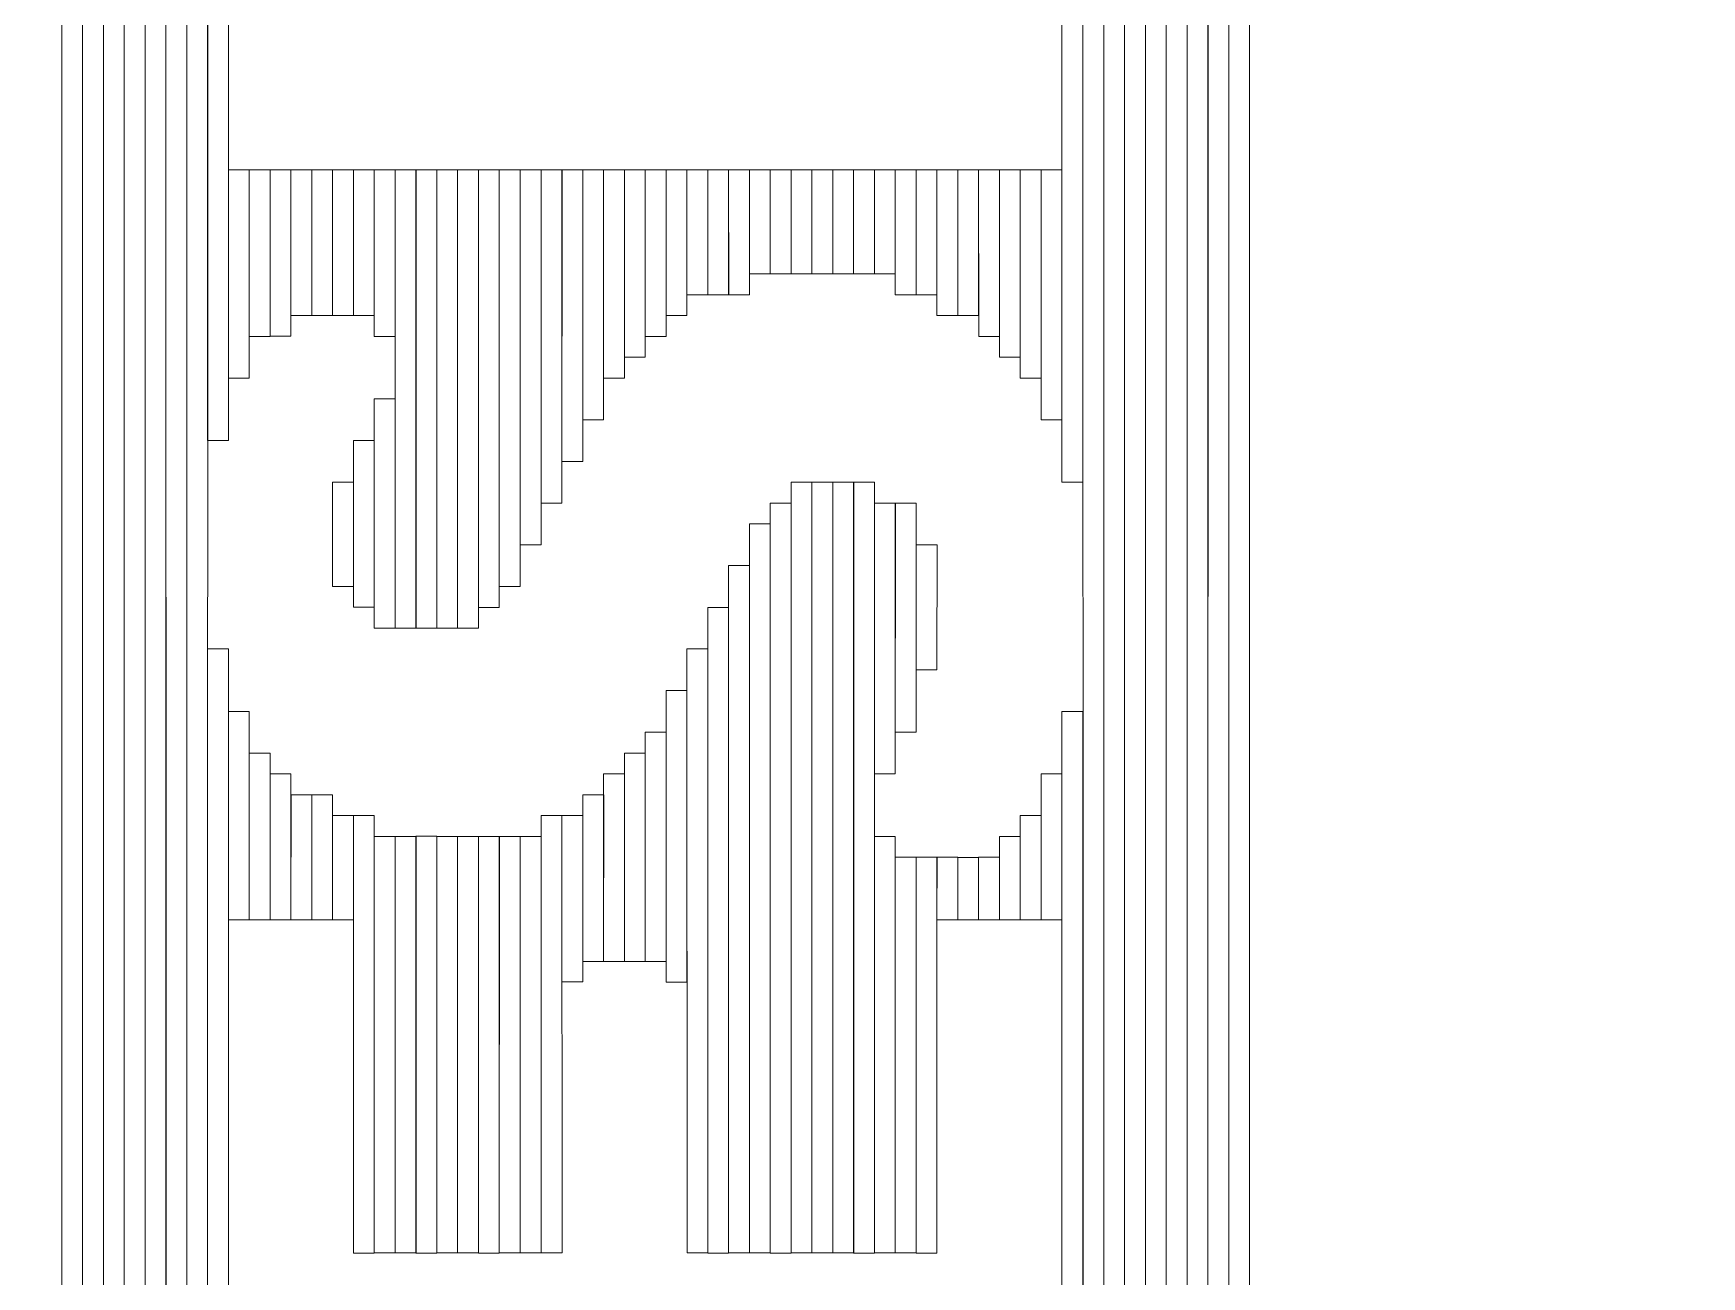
# Model space of a CAD drawing. Header units: millimetres. Extents: x -86 to 67, y -55 to 52.
# Drawn here: x -19.585 to -17.552, y -50.261 to -48.745 of the extents above; entities that cross this region are included whole.
import ezdxf

# ---------------------------------------------------------------- set-up
doc = ezdxf.new("R2010")
doc.units = ezdxf.units.MM
doc.header["$MEASUREMENT"] = 0
doc.layers.add('BG_OUTLINE', color=7, linetype='Continuous')
doc.layers.add('MA_PEN3', color=7, linetype='Continuous')

msp = doc.modelspace()

# ---------------------------------------------------------------- linework, layer by layer
at = {"layer": 'BG_OUTLINE', "color": 3, "lineweight": 9}
msp.add_open_spline([(-60.0926, 34.7331), (-60.0926, 34.7331), (63.7724, 34.7331), (63.7724, 34.7331), (63.7724, 34.7331), (64.585, 34.7336), (65.3646, 34.4113), (65.9396, 33.837), (65.9396, 33.837), (66.5146, 33.2627), (66.8379, 32.4797), (66.8384, 31.667), (66.8384, 31.667), (66.8384, 31.667), (66.8412, -52.28), (66.8412, -52.28), (66.8412, -52.28), (66.8412, -52.28), (66.8384, -52.1933), (66.8384, -52.1933), (66.8384, -52.1933), (66.8389, -53.006), (66.5166, -53.7856), (65.9424, -54.3606), (65.9424, -54.3606), (65.3681, -54.9356), (64.585, -55.2589), (63.7724, -55.2594), (63.7724, -55.2594), (63.7724, -55.2594), (-60.1869, -55.2594), (-60.1869, -55.2594), (-60.1869, -55.2594), (-60.1869, -55.2594), (-60.0853, -55.2518), (-60.0853, -55.2518), (-60.0853, -55.2518), (-60.8979, -55.2523), (-61.6775, -54.9299), (-62.2525, -54.3557), (-62.2525, -54.3557), (-62.8275, -53.7814), (-63.1508, -52.9984), (-63.1513, -52.1857), (-63.1513, -52.1857), (-63.1513, -52.1857), (-63.1587, 31.667), (-63.1587, 31.667), (-63.1587, 31.667), (-63.1592, 32.4797), (-62.8369, 33.2593), (-62.2626, 33.8343), (-62.2626, 33.8343), (-61.6883, 34.4093), (-60.9053, 34.7326), (-60.0926, 34.7331)], degree=3, knots=[0, 0, 0, 0, 0.071429, 0.071429, 0.071429, 0.071429, 0.142857, 0.142857, 0.142857, 0.142857, 0.214286, 0.214286, 0.214286, 0.214286, 0.285714, 0.285714, 0.285714, 0.285714, 0.357143, 0.357143, 0.357143, 0.357143, 0.428571, 0.428571, 0.428571, 0.428571, 0.5, 0.5, 0.5, 0.5, 0.571429, 0.571429, 0.571429, 0.571429, 0.642857, 0.642857, 0.642857, 0.642857, 0.714286, 0.714286, 0.714286, 0.714286, 0.785714, 0.785714, 0.785714, 0.785714, 0.857143, 0.857143, 0.857143, 0.857143, 0.928571, 0.928571, 0.928571, 0.928571, 1, 1, 1, 1], dxfattribs=at)
at = {"layer": 'MA_PEN3', "color": 5, "lineweight": 9}
for points in [[(-19.525, -51.5017), (-19.525, -51.5017), (-19.5504, -51.5017), (-19.5504, -51.5017), (-19.5504, -51.5017), (-19.5504, -51.5017), (-19.5504, -47.3615), (-19.5504, -47.3615), (-19.5504, -47.3615), (-19.5504, -47.3615), (-19.525, -47.3615), (-19.525, -47.3615), (-19.525, -47.3615), (-19.525, -47.3615), (-19.525, -51.5017), (-19.525, -51.5017)], [(-19.4996, -51.5017), (-19.4996, -51.5017), (-19.525, -51.5017), (-19.525, -51.5017), (-19.525, -51.5017), (-19.525, -51.5017), (-19.525, -47.3615), (-19.525, -47.3615), (-19.525, -47.3615), (-19.525, -47.3615), (-19.4996, -47.3615), (-19.4996, -47.3615), (-19.4996, -47.3615), (-19.4996, -47.3615), (-19.4996, -51.5017), (-19.4996, -51.5017)], [(-19.4742, -51.5017), (-19.4742, -51.5017), (-19.4996, -51.5017), (-19.4996, -51.5017), (-19.4996, -51.5017), (-19.4996, -51.5017), (-19.4996, -47.3615), (-19.4996, -47.3615), (-19.4996, -47.3615), (-19.4996, -47.3615), (-19.4742, -47.3615), (-19.4742, -47.3615), (-19.4742, -47.3615), (-19.4742, -47.3615), (-19.4742, -51.5017), (-19.4742, -51.5017)], [(-19.4488, -51.5017), (-19.4488, -51.5017), (-19.4742, -51.5017), (-19.4742, -51.5017), (-19.4742, -51.5017), (-19.4742, -51.5017), (-19.4742, -47.3615), (-19.4742, -47.3615), (-19.4742, -47.3615), (-19.4742, -47.3615), (-19.4488, -47.3615), (-19.4488, -47.3615), (-19.4488, -47.3615), (-19.4488, -47.3615), (-19.4488, -51.5017), (-19.4488, -51.5017)], [(-19.4232, -51.5017), (-19.4232, -51.5017), (-19.4486, -51.5017), (-19.4486, -51.5017), (-19.4486, -51.5017), (-19.4486, -51.5017), (-19.4488, -47.3615), (-19.4488, -47.3615), (-19.4488, -47.3615), (-19.4488, -47.3615), (-19.4234, -47.3615), (-19.4234, -47.3615), (-19.4234, -47.3615), (-19.4234, -47.3615), (-19.4232, -51.5017), (-19.4232, -51.5017)], [(-19.398, -51.5017), (-19.398, -51.5017), (-19.4234, -51.5017), (-19.4234, -51.5017), (-19.4234, -51.5017), (-19.4234, -51.5017), (-19.4234, -47.3615), (-19.4234, -47.3615), (-19.4234, -47.3615), (-19.4234, -47.3615), (-19.398, -47.3615), (-19.398, -47.3615), (-19.398, -47.3615), (-19.398, -47.3615), (-19.398, -51.5017), (-19.398, -51.5017)], [(-19.3726, -51.5017), (-19.3726, -51.5017), (-19.398, -51.5017), (-19.398, -51.5017), (-19.398, -51.5017), (-19.398, -51.5017), (-19.3978, -47.3615), (-19.3978, -47.3615), (-19.3978, -47.3615), (-19.3978, -47.3615), (-19.3724, -47.3615), (-19.3724, -47.3615), (-19.3724, -47.3615), (-19.3724, -47.3615), (-19.3726, -51.5017), (-19.3726, -51.5017)], [(-19.3472, -49.2411), (-19.3472, -49.2411), (-19.3726, -49.2411), (-19.3726, -49.2411), (-19.3726, -49.2411), (-19.3726, -49.2411), (-19.3726, -47.3615), (-19.3726, -47.3615), (-19.3726, -47.3615), (-19.3726, -47.3615), (-19.3472, -47.3615), (-19.3472, -47.3615), (-19.3472, -47.3615), (-19.3472, -47.3615), (-19.3472, -49.2411), (-19.3472, -49.2411)], [(-18.3058, -49.2919), (-18.3058, -49.2919), (-18.3312, -49.2919), (-18.3312, -49.2919), (-18.3312, -49.2919), (-18.3312, -49.2919), (-18.3312, -47.3615), (-18.3312, -47.3615), (-18.3312, -47.3615), (-18.3312, -47.3615), (-18.3058, -47.3615), (-18.3058, -47.3615), (-18.3058, -47.3615), (-18.3058, -47.3615), (-18.3058, -49.2919), (-18.3058, -49.2919)], [(-18.2802, -51.5017), (-18.2802, -51.5017), (-18.3056, -51.5017), (-18.3056, -51.5017), (-18.3056, -51.5017), (-18.3056, -51.5017), (-18.3058, -47.3615), (-18.3058, -47.3615), (-18.3058, -47.3615), (-18.3058, -47.3615), (-18.2804, -47.3615), (-18.2804, -47.3615), (-18.2804, -47.3615), (-18.2804, -47.3615), (-18.2802, -51.5017), (-18.2802, -51.5017)], [(-18.255, -51.5017), (-18.255, -51.5017), (-18.2804, -51.5017), (-18.2804, -51.5017), (-18.2804, -51.5017), (-18.2804, -51.5017), (-18.2804, -47.3615), (-18.2804, -47.3615), (-18.2804, -47.3615), (-18.2804, -47.3615), (-18.255, -47.3615), (-18.255, -47.3615), (-18.255, -47.3615), (-18.255, -47.3615), (-18.255, -51.5017), (-18.255, -51.5017)], [(-18.2296, -51.5017), (-18.2296, -51.5017), (-18.255, -51.5017), (-18.255, -51.5017), (-18.255, -51.5017), (-18.255, -51.5017), (-18.255, -47.3615), (-18.255, -47.3615), (-18.255, -47.3615), (-18.255, -47.3615), (-18.2296, -47.3615), (-18.2296, -47.3615), (-18.2296, -47.3615), (-18.2296, -47.3615), (-18.2296, -51.5017), (-18.2296, -51.5017)], [(-18.2042, -51.5017), (-18.2042, -51.5017), (-18.2296, -51.5017), (-18.2296, -51.5017), (-18.2296, -51.5017), (-18.2296, -51.5017), (-18.2296, -47.3615), (-18.2296, -47.3615), (-18.2296, -47.3615), (-18.2296, -47.3615), (-18.2042, -47.3615), (-18.2042, -47.3615), (-18.2042, -47.3615), (-18.2042, -47.3615), (-18.2042, -51.5017), (-18.2042, -51.5017)], [(-18.1788, -51.5017), (-18.1788, -51.5017), (-18.2042, -51.5017), (-18.2042, -51.5017), (-18.2042, -51.5017), (-18.2042, -51.5017), (-18.2042, -47.3615), (-18.2042, -47.3615), (-18.2042, -47.3615), (-18.2042, -47.3615), (-18.1788, -47.3615), (-18.1788, -47.3615), (-18.1788, -47.3615), (-18.1788, -47.3615), (-18.1788, -51.5017), (-18.1788, -51.5017)], [(-18.1534, -51.5017), (-18.1534, -51.5017), (-18.1788, -51.5017), (-18.1788, -51.5017), (-18.1788, -51.5017), (-18.1788, -51.5017), (-18.1786, -47.3615), (-18.1786, -47.3615), (-18.1786, -47.3615), (-18.1786, -47.3615), (-18.1532, -47.3615), (-18.1532, -47.3615), (-18.1532, -47.3615), (-18.1532, -47.3615), (-18.1534, -51.5017), (-18.1534, -51.5017)], [(-18.128, -51.5017), (-18.128, -51.5017), (-18.1534, -51.5017), (-18.1534, -51.5017), (-18.1534, -51.5017), (-18.1534, -51.5017), (-18.1534, -47.3615), (-18.1534, -47.3615), (-18.1534, -47.3615), (-18.1534, -47.3615), (-18.128, -47.3615), (-18.128, -47.3615), (-18.128, -47.3615), (-18.128, -47.3615), (-18.128, -51.5017), (-18.128, -51.5017)], [(-18.1026, -51.5017), (-18.1026, -51.5017), (-18.128, -51.5017), (-18.128, -51.5017), (-18.128, -51.5017), (-18.128, -51.5017), (-18.128, -47.3615), (-18.128, -47.3615), (-18.128, -47.3615), (-18.128, -47.3615), (-18.1026, -47.3615), (-18.1026, -47.3615), (-18.1026, -47.3615), (-18.1026, -47.3615), (-18.1026, -51.5017), (-18.1026, -51.5017)], [(-19.3218, -49.1649), (-19.3218, -49.1649), (-19.3472, -49.1649), (-19.3472, -49.1649), (-19.3472, -49.1649), (-19.3472, -49.1649), (-19.3472, -48.9109), (-19.3472, -48.9109), (-19.3472, -48.9109), (-19.3472, -48.9109), (-19.3218, -48.9109), (-19.3218, -48.9109), (-19.3218, -48.9109), (-19.3218, -48.9109), (-19.3218, -49.1649), (-19.3218, -49.1649)], [(-19.2964, -49.1141), (-19.2964, -49.1141), (-19.3218, -49.1141), (-19.3218, -49.1141), (-19.3218, -49.1141), (-19.3218, -49.1141), (-19.3218, -48.9109), (-19.3218, -48.9109), (-19.3218, -48.9109), (-19.3218, -48.9109), (-19.2964, -48.9109), (-19.2964, -48.9109), (-19.2964, -48.9109), (-19.2964, -48.9109), (-19.2964, -49.1141), (-19.2964, -49.1141)], [(-19.271, -49.1138), (-19.271, -49.1138), (-19.2964, -49.1138), (-19.2964, -49.1138), (-19.2964, -49.1138), (-19.2964, -49.1138), (-19.2964, -48.9109), (-19.2964, -48.9109), (-19.2964, -48.9109), (-19.2964, -48.9109), (-19.271, -48.9109), (-19.271, -48.9109), (-19.271, -48.9109), (-19.271, -48.9109), (-19.271, -49.1138), (-19.271, -49.1138)], [(-19.2456, -49.0887), (-19.2456, -49.0887), (-19.271, -49.0887), (-19.271, -49.0887), (-19.271, -49.0887), (-19.271, -49.0887), (-19.271, -48.9109), (-19.271, -48.9109), (-19.271, -48.9109), (-19.271, -48.9109), (-19.2456, -48.9109), (-19.2456, -48.9109), (-19.2456, -48.9109), (-19.2456, -48.9109), (-19.2456, -49.0887), (-19.2456, -49.0887)], [(-19.2202, -49.0887), (-19.2202, -49.0887), (-19.2456, -49.0887), (-19.2456, -49.0887), (-19.2456, -49.0887), (-19.2456, -49.0887), (-19.2456, -48.9109), (-19.2456, -48.9109), (-19.2456, -48.9109), (-19.2456, -48.9109), (-19.2202, -48.9109), (-19.2202, -48.9109), (-19.2202, -48.9109), (-19.2202, -48.9109), (-19.2202, -49.0887), (-19.2202, -49.0887)], [(-19.1948, -49.0887), (-19.1948, -49.0887), (-19.2202, -49.0887), (-19.2202, -49.0887), (-19.2202, -49.0887), (-19.2202, -49.0887), (-19.2202, -48.9109), (-19.2202, -48.9109), (-19.2202, -48.9109), (-19.2202, -48.9109), (-19.1948, -48.9109), (-19.1948, -48.9109), (-19.1948, -48.9109), (-19.1948, -48.9109), (-19.1948, -49.0887), (-19.1948, -49.0887)], [(-19.1694, -49.0887), (-19.1694, -49.0887), (-19.1948, -49.0887), (-19.1948, -49.0887), (-19.1948, -49.0887), (-19.1948, -49.0887), (-19.1948, -48.9109), (-19.1948, -48.9109), (-19.1948, -48.9109), (-19.1948, -48.9109), (-19.1694, -48.9109), (-19.1694, -48.9109), (-19.1694, -48.9109), (-19.1694, -48.9109), (-19.1694, -49.0887), (-19.1694, -49.0887)], [(-19.144, -49.1141), (-19.144, -49.1141), (-19.1694, -49.1141), (-19.1694, -49.1141), (-19.1694, -49.1141), (-19.1694, -49.1141), (-19.1694, -48.9109), (-19.1694, -48.9109), (-19.1694, -48.9109), (-19.1694, -48.9109), (-19.144, -48.9109), (-19.144, -48.9109), (-19.144, -48.9109), (-19.144, -48.9109), (-19.144, -49.1141), (-19.144, -49.1141)], [(-19.1184, -49.4697), (-19.1184, -49.4697), (-19.1438, -49.4697), (-19.1438, -49.4697), (-19.1438, -49.4697), (-19.1438, -49.4697), (-19.1438, -48.9109), (-19.1438, -48.9109), (-19.1438, -48.9109), (-19.1438, -48.9109), (-19.1184, -48.9109), (-19.1184, -48.9109), (-19.1184, -48.9109), (-19.1184, -48.9109), (-19.1184, -49.4697), (-19.1184, -49.4697)], [(-19.0932, -49.4697), (-19.0932, -49.4697), (-19.1186, -49.4697), (-19.1186, -49.4697), (-19.1186, -49.4697), (-19.1186, -49.4697), (-19.1186, -48.9109), (-19.1186, -48.9109), (-19.1186, -48.9109), (-19.1186, -48.9109), (-19.0932, -48.9109), (-19.0932, -48.9109), (-19.0932, -48.9109), (-19.0932, -48.9109), (-19.0932, -49.4697), (-19.0932, -49.4697)], [(-19.0678, -49.4697), (-19.0678, -49.4697), (-19.0932, -49.4697), (-19.0932, -49.4697), (-19.0932, -49.4697), (-19.0932, -49.4697), (-19.0932, -48.9109), (-19.0932, -48.9109), (-19.0932, -48.9109), (-19.0932, -48.9109), (-19.0678, -48.9109), (-19.0678, -48.9109), (-19.0678, -48.9109), (-19.0678, -48.9109), (-19.0678, -49.4697), (-19.0678, -49.4697)], [(-19.0424, -49.4697), (-19.0424, -49.4697), (-19.0678, -49.4697), (-19.0678, -49.4697), (-19.0678, -49.4697), (-19.0678, -49.4697), (-19.0678, -48.9109), (-19.0678, -48.9109), (-19.0678, -48.9109), (-19.0678, -48.9109), (-19.0424, -48.9109), (-19.0424, -48.9109), (-19.0424, -48.9109), (-19.0424, -48.9109), (-19.0424, -49.4697), (-19.0424, -49.4697)], [(-19.017, -49.4445), (-19.017, -49.4445), (-19.0424, -49.4445), (-19.0424, -49.4445), (-19.0424, -49.4445), (-19.0424, -49.4445), (-19.0424, -48.9109), (-19.0424, -48.9109), (-19.0424, -48.9109), (-19.0424, -48.9109), (-19.017, -48.9109), (-19.017, -48.9109), (-19.017, -48.9109), (-19.017, -48.9109), (-19.017, -49.4445), (-19.017, -49.4445)], [(-18.9916, -49.4189), (-18.9916, -49.4189), (-19.017, -49.4189), (-19.017, -49.4189), (-19.017, -49.4189), (-19.017, -49.4189), (-19.017, -48.9109), (-19.017, -48.9109), (-19.017, -48.9109), (-19.017, -48.9109), (-18.9916, -48.9109), (-18.9916, -48.9109), (-18.9916, -48.9109), (-18.9916, -48.9109), (-18.9916, -49.4189), (-18.9916, -49.4189)], [(-18.9662, -49.3681), (-18.9662, -49.3681), (-18.9916, -49.3681), (-18.9916, -49.3681), (-18.9916, -49.3681), (-18.9916, -49.3681), (-18.9916, -48.9109), (-18.9916, -48.9109), (-18.9916, -48.9109), (-18.9916, -48.9109), (-18.9662, -48.9109), (-18.9662, -48.9109), (-18.9662, -48.9109), (-18.9662, -48.9109), (-18.9662, -49.3681), (-18.9662, -49.3681)], [(-18.9408, -49.3173), (-18.9408, -49.3173), (-18.9662, -49.3173), (-18.9662, -49.3173), (-18.9662, -49.3173), (-18.9662, -49.3173), (-18.966, -48.9109), (-18.966, -48.9109), (-18.966, -48.9109), (-18.966, -48.9109), (-18.9406, -48.9109), (-18.9406, -48.9109), (-18.9406, -48.9109), (-18.9406, -48.9109), (-18.9408, -49.3173), (-18.9408, -49.3173)], [(-18.9154, -49.2667), (-18.9154, -49.2667), (-18.9408, -49.2667), (-18.9408, -49.2667), (-18.9408, -49.2667), (-18.9408, -49.2667), (-18.9408, -48.9109), (-18.9408, -48.9109), (-18.9408, -48.9109), (-18.9408, -48.9109), (-18.9154, -48.9109), (-18.9154, -48.9109), (-18.9154, -48.9109), (-18.9154, -48.9109), (-18.9154, -49.2667), (-18.9154, -49.2667)], [(-18.89, -49.2157), (-18.89, -49.2157), (-18.9154, -49.2157), (-18.9154, -49.2157), (-18.9154, -49.2157), (-18.9154, -49.2157), (-18.9154, -48.9109), (-18.9154, -48.9109), (-18.9154, -48.9109), (-18.9154, -48.9109), (-18.89, -48.9109), (-18.89, -48.9109), (-18.89, -48.9109), (-18.89, -48.9109), (-18.89, -49.2157), (-18.89, -49.2157)], [(-18.8646, -49.1649), (-18.8646, -49.1649), (-18.89, -49.1649), (-18.89, -49.1649), (-18.89, -49.1649), (-18.89, -49.1649), (-18.89, -48.9109), (-18.89, -48.9109), (-18.89, -48.9109), (-18.89, -48.9109), (-18.8646, -48.9109), (-18.8646, -48.9109), (-18.8646, -48.9109), (-18.8646, -48.9109), (-18.8646, -49.1649), (-18.8646, -49.1649)], [(-18.8392, -49.1395), (-18.8392, -49.1395), (-18.8646, -49.1395), (-18.8646, -49.1395), (-18.8646, -49.1395), (-18.8646, -49.1395), (-18.8646, -48.9109), (-18.8646, -48.9109), (-18.8646, -48.9109), (-18.8646, -48.9109), (-18.8392, -48.9109), (-18.8392, -48.9109), (-18.8392, -48.9109), (-18.8392, -48.9109), (-18.8392, -49.1395), (-18.8392, -49.1395)], [(-18.8138, -49.1141), (-18.8138, -49.1141), (-18.8392, -49.1141), (-18.8392, -49.1141), (-18.8392, -49.1141), (-18.8392, -49.1141), (-18.8392, -48.9109), (-18.8392, -48.9109), (-18.8392, -48.9109), (-18.8392, -48.9109), (-18.8138, -48.9109), (-18.8138, -48.9109), (-18.8138, -48.9109), (-18.8138, -48.9109), (-18.8138, -49.1141), (-18.8138, -49.1141)], [(-18.7884, -49.0887), (-18.7884, -49.0887), (-18.8138, -49.0887), (-18.8138, -49.0887), (-18.8138, -49.0887), (-18.8138, -49.0887), (-18.8138, -48.9109), (-18.8138, -48.9109), (-18.8138, -48.9109), (-18.8138, -48.9109), (-18.7884, -48.9109), (-18.7884, -48.9109), (-18.7884, -48.9109), (-18.7884, -48.9109), (-18.7884, -49.0887), (-18.7884, -49.0887)], [(-18.763, -49.0633), (-18.763, -49.0633), (-18.7884, -49.0633), (-18.7884, -49.0633), (-18.7884, -49.0633), (-18.7884, -49.0633), (-18.7884, -48.9109), (-18.7884, -48.9109), (-18.7884, -48.9109), (-18.7884, -48.9109), (-18.763, -48.9109), (-18.763, -48.9109), (-18.763, -48.9109), (-18.763, -48.9109), (-18.763, -49.0633), (-18.763, -49.0633)], [(-18.7376, -49.0633), (-18.7376, -49.0633), (-18.763, -49.0633), (-18.763, -49.0633), (-18.763, -49.0633), (-18.763, -49.0633), (-18.763, -48.9109), (-18.763, -48.9109), (-18.763, -48.9109), (-18.763, -48.9109), (-18.7376, -48.9109), (-18.7376, -48.9109), (-18.7376, -48.9109), (-18.7376, -48.9109), (-18.7376, -49.0633), (-18.7376, -49.0633)], [(-18.712, -49.0633), (-18.712, -49.0633), (-18.7374, -49.0633), (-18.7374, -49.0633), (-18.7374, -49.0633), (-18.7374, -49.0633), (-18.7376, -48.9109), (-18.7376, -48.9109), (-18.7376, -48.9109), (-18.7376, -48.9109), (-18.7122, -48.9109), (-18.7122, -48.9109), (-18.7122, -48.9109), (-18.7122, -48.9109), (-18.712, -49.0633), (-18.712, -49.0633)], [(-18.6868, -49.0379), (-18.6868, -49.0379), (-18.7122, -49.0379), (-18.7122, -49.0379), (-18.7122, -49.0379), (-18.7122, -49.0379), (-18.7122, -48.9109), (-18.7122, -48.9109), (-18.7122, -48.9109), (-18.7122, -48.9109), (-18.6868, -48.9109), (-18.6868, -48.9109), (-18.6868, -48.9109), (-18.6868, -48.9109), (-18.6868, -49.0379), (-18.6868, -49.0379)], [(-18.6614, -49.0379), (-18.6614, -49.0379), (-18.6868, -49.0379), (-18.6868, -49.0379), (-18.6868, -49.0379), (-18.6868, -49.0379), (-18.6868, -48.9109), (-18.6868, -48.9109), (-18.6868, -48.9109), (-18.6868, -48.9109), (-18.6614, -48.9109), (-18.6614, -48.9109), (-18.6614, -48.9109), (-18.6614, -48.9109), (-18.6614, -49.0379), (-18.6614, -49.0379)], [(-18.636, -49.0379), (-18.636, -49.0379), (-18.6614, -49.0379), (-18.6614, -49.0379), (-18.6614, -49.0379), (-18.6614, -49.0379), (-18.6614, -48.9109), (-18.6614, -48.9109), (-18.6614, -48.9109), (-18.6614, -48.9109), (-18.636, -48.9109), (-18.636, -48.9109), (-18.636, -48.9109), (-18.636, -48.9109), (-18.636, -49.0379), (-18.636, -49.0379)], [(-18.6106, -49.0379), (-18.6106, -49.0379), (-18.636, -49.0379), (-18.636, -49.0379), (-18.636, -49.0379), (-18.636, -49.0379), (-18.636, -48.9109), (-18.636, -48.9109), (-18.636, -48.9109), (-18.636, -48.9109), (-18.6106, -48.9109), (-18.6106, -48.9109), (-18.6106, -48.9109), (-18.6106, -48.9109), (-18.6106, -49.0379), (-18.6106, -49.0379)], [(-18.5852, -49.0379), (-18.5852, -49.0379), (-18.6106, -49.0379), (-18.6106, -49.0379), (-18.6106, -49.0379), (-18.6106, -49.0379), (-18.6106, -48.9109), (-18.6106, -48.9109), (-18.6106, -48.9109), (-18.6106, -48.9109), (-18.5852, -48.9109), (-18.5852, -48.9109), (-18.5852, -48.9109), (-18.5852, -48.9109), (-18.5852, -49.0379), (-18.5852, -49.0379)], [(-18.5598, -49.0379), (-18.5598, -49.0379), (-18.5852, -49.0379), (-18.5852, -49.0379), (-18.5852, -49.0379), (-18.5852, -49.0379), (-18.5852, -48.9109), (-18.5852, -48.9109), (-18.5852, -48.9109), (-18.5852, -48.9109), (-18.5598, -48.9109), (-18.5598, -48.9109), (-18.5598, -48.9109), (-18.5598, -48.9109), (-18.5598, -49.0379), (-18.5598, -49.0379)], [(-18.5344, -49.0379), (-18.5344, -49.0379), (-18.5598, -49.0379), (-18.5598, -49.0379), (-18.5598, -49.0379), (-18.5598, -49.0379), (-18.5598, -48.9109), (-18.5598, -48.9109), (-18.5598, -48.9109), (-18.5598, -48.9109), (-18.5344, -48.9109), (-18.5344, -48.9109), (-18.5344, -48.9109), (-18.5344, -48.9109), (-18.5344, -49.0379), (-18.5344, -49.0379)], [(-18.509, -49.0633), (-18.509, -49.0633), (-18.5344, -49.0633), (-18.5344, -49.0633), (-18.5344, -49.0633), (-18.5344, -49.0633), (-18.5344, -48.9109), (-18.5344, -48.9109), (-18.5344, -48.9109), (-18.5344, -48.9109), (-18.509, -48.9109), (-18.509, -48.9109), (-18.509, -48.9109), (-18.509, -48.9109), (-18.509, -49.0633), (-18.509, -49.0633)], [(-18.4836, -49.0633), (-18.4836, -49.0633), (-18.509, -49.0633), (-18.509, -49.0633), (-18.509, -49.0633), (-18.509, -49.0633), (-18.509, -48.9109), (-18.509, -48.9109), (-18.509, -48.9109), (-18.509, -48.9109), (-18.4836, -48.9109), (-18.4836, -48.9109), (-18.4836, -48.9109), (-18.4836, -48.9109), (-18.4836, -49.0633), (-18.4836, -49.0633)], [(-18.4582, -49.0887), (-18.4582, -49.0887), (-18.4836, -49.0887), (-18.4836, -49.0887), (-18.4836, -49.0887), (-18.4836, -49.0887), (-18.4836, -48.9109), (-18.4836, -48.9109), (-18.4836, -48.9109), (-18.4836, -48.9109), (-18.4582, -48.9109), (-18.4582, -48.9109), (-18.4582, -48.9109), (-18.4582, -48.9109), (-18.4582, -49.0887), (-18.4582, -49.0887)], [(-18.4328, -49.0887), (-18.4328, -49.0887), (-18.4582, -49.0887), (-18.4582, -49.0887), (-18.4582, -49.0887), (-18.4582, -49.0887), (-18.4582, -48.9109), (-18.4582, -48.9109), (-18.4582, -48.9109), (-18.4582, -48.9109), (-18.4328, -48.9109), (-18.4328, -48.9109), (-18.4328, -48.9109), (-18.4328, -48.9109), (-18.4328, -49.0887), (-18.4328, -49.0887)], [(-18.4072, -49.1141), (-18.4072, -49.1141), (-18.4326, -49.1141), (-18.4326, -49.1141), (-18.4326, -49.1141), (-18.4326, -49.1141), (-18.4328, -48.9109), (-18.4328, -48.9109), (-18.4328, -48.9109), (-18.4328, -48.9109), (-18.4074, -48.9109), (-18.4074, -48.9109), (-18.4074, -48.9109), (-18.4074, -48.9109), (-18.4072, -49.1141), (-18.4072, -49.1141)], [(-18.382, -49.1395), (-18.382, -49.1395), (-18.4074, -49.1395), (-18.4074, -49.1395), (-18.4074, -49.1395), (-18.4074, -49.1395), (-18.4074, -48.9109), (-18.4074, -48.9109), (-18.4074, -48.9109), (-18.4074, -48.9109), (-18.382, -48.9109), (-18.382, -48.9109), (-18.382, -48.9109), (-18.382, -48.9109), (-18.382, -49.1395), (-18.382, -49.1395)], [(-18.3566, -49.1649), (-18.3566, -49.1649), (-18.382, -49.1649), (-18.382, -49.1649), (-18.382, -49.1649), (-18.382, -49.1649), (-18.382, -48.9109), (-18.382, -48.9109), (-18.382, -48.9109), (-18.382, -48.9109), (-18.3566, -48.9109), (-18.3566, -48.9109), (-18.3566, -48.9109), (-18.3566, -48.9109), (-18.3566, -49.1649), (-18.3566, -49.1649)], [(-18.3312, -49.2157), (-18.3312, -49.2157), (-18.3566, -49.2157), (-18.3566, -49.2157), (-18.3566, -49.2157), (-18.3566, -49.2157), (-18.3566, -48.9109), (-18.3566, -48.9109), (-18.3566, -48.9109), (-18.3566, -48.9109), (-18.3312, -48.9109), (-18.3312, -48.9109), (-18.3312, -48.9109), (-18.3312, -48.9109), (-18.3312, -49.2157), (-18.3312, -49.2157)], [(-19.144, -49.4697), (-19.144, -49.4697), (-19.1694, -49.4697), (-19.1694, -49.4697), (-19.1694, -49.4697), (-19.1694, -49.4697), (-19.1694, -49.1903), (-19.1694, -49.1903), (-19.1694, -49.1903), (-19.1694, -49.1903), (-19.144, -49.1903), (-19.144, -49.1903), (-19.144, -49.1903), (-19.144, -49.1903), (-19.144, -49.4697), (-19.144, -49.4697)], [(-19.1694, -49.4443), (-19.1694, -49.4443), (-19.1948, -49.4443), (-19.1948, -49.4443), (-19.1948, -49.4443), (-19.1948, -49.4443), (-19.1948, -49.2411), (-19.1948, -49.2411), (-19.1948, -49.2411), (-19.1948, -49.2411), (-19.1694, -49.2411), (-19.1694, -49.2411), (-19.1694, -49.2411), (-19.1694, -49.2411), (-19.1694, -49.4443), (-19.1694, -49.4443)], [(-19.1948, -49.4189), (-19.1948, -49.4189), (-19.2202, -49.4189), (-19.2202, -49.4189), (-19.2202, -49.4189), (-19.2202, -49.4189), (-19.2202, -49.2919), (-19.2202, -49.2919), (-19.2202, -49.2919), (-19.2202, -49.2919), (-19.1948, -49.2919), (-19.1948, -49.2919), (-19.1948, -49.2919), (-19.1948, -49.2919), (-19.1948, -49.4189), (-19.1948, -49.4189)], [(-18.636, -50.2317), (-18.636, -50.2317), (-18.6614, -50.2317), (-18.6614, -50.2317), (-18.6614, -50.2317), (-18.6614, -50.2317), (-18.6614, -49.2919), (-18.6614, -49.2919), (-18.6614, -49.2919), (-18.6614, -49.2919), (-18.636, -49.2919), (-18.636, -49.2919), (-18.636, -49.2919), (-18.636, -49.2919), (-18.636, -50.2317), (-18.636, -50.2317)], [(-18.6106, -50.2317), (-18.6106, -50.2317), (-18.636, -50.2317), (-18.636, -50.2317), (-18.636, -50.2317), (-18.636, -50.2317), (-18.636, -49.2919), (-18.636, -49.2919), (-18.636, -49.2919), (-18.636, -49.2919), (-18.6106, -49.2919), (-18.6106, -49.2919), (-18.6106, -49.2919), (-18.6106, -49.2919), (-18.6106, -50.2317), (-18.6106, -50.2317)], [(-18.585, -50.2317), (-18.585, -50.2317), (-18.6104, -50.2317), (-18.6104, -50.2317), (-18.6104, -50.2317), (-18.6104, -50.2317), (-18.6104, -49.2919), (-18.6104, -49.2919), (-18.6104, -49.2919), (-18.6104, -49.2919), (-18.585, -49.2919), (-18.585, -49.2919), (-18.585, -49.2919), (-18.585, -49.2919), (-18.585, -50.2317), (-18.585, -50.2317)], [(-18.5598, -50.2319), (-18.5598, -50.2319), (-18.5852, -50.2319), (-18.5852, -50.2319), (-18.5852, -50.2319), (-18.5852, -50.2319), (-18.5852, -49.2919), (-18.5852, -49.2919), (-18.5852, -49.2919), (-18.5852, -49.2919), (-18.5598, -49.2919), (-18.5598, -49.2919), (-18.5598, -49.2919), (-18.5598, -49.2919), (-18.5598, -50.2319), (-18.5598, -50.2319)], [(-18.6614, -50.2319), (-18.6614, -50.2319), (-18.6868, -50.2319), (-18.6868, -50.2319), (-18.6868, -50.2319), (-18.6868, -50.2319), (-18.6868, -49.3173), (-18.6868, -49.3173), (-18.6868, -49.3173), (-18.6868, -49.3173), (-18.6614, -49.3173), (-18.6614, -49.3173), (-18.6614, -49.3173), (-18.6614, -49.3173), (-18.6614, -50.2319), (-18.6614, -50.2319)], [(-18.5344, -49.6475), (-18.5344, -49.6475), (-18.5598, -49.6475), (-18.5598, -49.6475), (-18.5598, -49.6475), (-18.5598, -49.6475), (-18.5596, -49.3173), (-18.5596, -49.3173), (-18.5596, -49.3173), (-18.5596, -49.3173), (-18.5342, -49.3173), (-18.5342, -49.3173), (-18.5342, -49.3173), (-18.5342, -49.3173), (-18.5344, -49.6475), (-18.5344, -49.6475)], [(-18.509, -49.5967), (-18.509, -49.5967), (-18.5344, -49.5967), (-18.5344, -49.5967), (-18.5344, -49.5967), (-18.5344, -49.5967), (-18.5344, -49.3173), (-18.5344, -49.3173), (-18.5344, -49.3173), (-18.5344, -49.3173), (-18.509, -49.3173), (-18.509, -49.3173), (-18.509, -49.3173), (-18.509, -49.3173), (-18.509, -49.5967), (-18.509, -49.5967)], [(-18.6868, -50.2317), (-18.6868, -50.2317), (-18.7122, -50.2317), (-18.7122, -50.2317), (-18.7122, -50.2317), (-18.7122, -50.2317), (-18.7122, -49.3427), (-18.7122, -49.3427), (-18.7122, -49.3427), (-18.7122, -49.3427), (-18.6868, -49.3427), (-18.6868, -49.3427), (-18.6868, -49.3427), (-18.6868, -49.3427), (-18.6868, -50.2317), (-18.6868, -50.2317)], [(-18.4836, -49.5205), (-18.4836, -49.5205), (-18.509, -49.5205), (-18.509, -49.5205), (-18.509, -49.5205), (-18.509, -49.5205), (-18.5088, -49.3681), (-18.5088, -49.3681), (-18.5088, -49.3681), (-18.5088, -49.3681), (-18.4834, -49.3681), (-18.4834, -49.3681), (-18.4834, -49.3681), (-18.4834, -49.3681), (-18.4836, -49.5205), (-18.4836, -49.5205)], [(-18.7122, -50.2317), (-18.7122, -50.2317), (-18.7376, -50.2317), (-18.7376, -50.2317), (-18.7376, -50.2317), (-18.7376, -50.2317), (-18.7376, -49.3935), (-18.7376, -49.3935), (-18.7376, -49.3935), (-18.7376, -49.3935), (-18.7122, -49.3935), (-18.7122, -49.3935), (-18.7122, -49.3935), (-18.7122, -49.3935), (-18.7122, -50.2317), (-18.7122, -50.2317)], [(-18.7376, -50.2319), (-18.7376, -50.2319), (-18.763, -50.2319), (-18.763, -50.2319), (-18.763, -50.2319), (-18.763, -50.2319), (-18.763, -49.4445), (-18.763, -49.4445), (-18.763, -49.4445), (-18.763, -49.4445), (-18.7376, -49.4445), (-18.7376, -49.4445), (-18.7376, -49.4445), (-18.7376, -49.4445), (-18.7376, -50.2319), (-18.7376, -50.2319)], [(-19.3472, -51.5017), (-19.3472, -51.5017), (-19.3726, -51.5017), (-19.3726, -51.5017), (-19.3726, -51.5017), (-19.3726, -51.5017), (-19.3726, -49.4951), (-19.3726, -49.4951), (-19.3726, -49.4951), (-19.3726, -49.4951), (-19.3472, -49.4951), (-19.3472, -49.4951), (-19.3472, -49.4951), (-19.3472, -49.4951), (-19.3472, -51.5017), (-19.3472, -51.5017)], [(-18.7628, -50.2317), (-18.7628, -50.2317), (-18.7882, -50.2317), (-18.7882, -50.2317), (-18.7882, -50.2317), (-18.7882, -50.2317), (-18.7884, -49.4951), (-18.7884, -49.4951), (-18.7884, -49.4951), (-18.7884, -49.4951), (-18.763, -49.4951), (-18.763, -49.4951), (-18.763, -49.4951), (-18.763, -49.4951), (-18.7628, -50.2317), (-18.7628, -50.2317)], [(-18.7884, -49.9015), (-18.7884, -49.9015), (-18.8138, -49.9015), (-18.8138, -49.9015), (-18.8138, -49.9015), (-18.8138, -49.9015), (-18.8138, -49.5459), (-18.8138, -49.5459), (-18.8138, -49.5459), (-18.8138, -49.5459), (-18.7884, -49.5459), (-18.7884, -49.5459), (-18.7884, -49.5459), (-18.7884, -49.5459), (-18.7884, -49.9015), (-18.7884, -49.9015)], [(-19.3218, -49.8253), (-19.3218, -49.8253), (-19.3472, -49.8253), (-19.3472, -49.8253), (-19.3472, -49.8253), (-19.3472, -49.8253), (-19.3472, -49.5713), (-19.3472, -49.5713), (-19.3472, -49.5713), (-19.3472, -49.5713), (-19.3218, -49.5713), (-19.3218, -49.5713), (-19.3218, -49.5713), (-19.3218, -49.5713), (-19.3218, -49.8253), (-19.3218, -49.8253)], [(-18.3058, -51.5017), (-18.3058, -51.5017), (-18.3312, -51.5017), (-18.3312, -51.5017), (-18.3312, -51.5017), (-18.3312, -51.5017), (-18.3312, -49.5713), (-18.3312, -49.5713), (-18.3312, -49.5713), (-18.3312, -49.5713), (-18.3058, -49.5713), (-18.3058, -49.5713), (-18.3058, -49.5713), (-18.3058, -49.5713), (-18.3058, -51.5017), (-18.3058, -51.5017)], [(-18.8138, -49.8761), (-18.8138, -49.8761), (-18.8392, -49.8761), (-18.8392, -49.8761), (-18.8392, -49.8761), (-18.8392, -49.8761), (-18.8392, -49.5967), (-18.8392, -49.5967), (-18.8392, -49.5967), (-18.8392, -49.5967), (-18.8138, -49.5967), (-18.8138, -49.5967), (-18.8138, -49.5967), (-18.8138, -49.5967), (-18.8138, -49.8761), (-18.8138, -49.8761)], [(-19.2964, -49.8253), (-19.2964, -49.8253), (-19.3218, -49.8253), (-19.3218, -49.8253), (-19.3218, -49.8253), (-19.3218, -49.8253), (-19.3218, -49.6221), (-19.3218, -49.6221), (-19.3218, -49.6221), (-19.3218, -49.6221), (-19.2964, -49.6221), (-19.2964, -49.6221), (-19.2964, -49.6221), (-19.2964, -49.6221), (-19.2964, -49.8253), (-19.2964, -49.8253)], [(-18.8392, -49.8761), (-18.8392, -49.8761), (-18.8646, -49.8761), (-18.8646, -49.8761), (-18.8646, -49.8761), (-18.8646, -49.8761), (-18.8646, -49.6223), (-18.8646, -49.6223), (-18.8646, -49.6223), (-18.8646, -49.6223), (-18.8392, -49.6223), (-18.8392, -49.6223), (-18.8392, -49.6223), (-18.8392, -49.6223), (-18.8392, -49.8761), (-18.8392, -49.8761)], [(-19.271, -49.8253), (-19.271, -49.8253), (-19.2964, -49.8253), (-19.2964, -49.8253), (-19.2964, -49.8253), (-19.2964, -49.8253), (-19.2964, -49.6475), (-19.2964, -49.6475), (-19.2964, -49.6475), (-19.2964, -49.6475), (-19.271, -49.6475), (-19.271, -49.6475), (-19.271, -49.6475), (-19.271, -49.6475), (-19.271, -49.8253), (-19.271, -49.8253)], [(-18.8646, -49.8761), (-18.8646, -49.8761), (-18.89, -49.8761), (-18.89, -49.8761), (-18.89, -49.8761), (-18.89, -49.8761), (-18.89, -49.6475), (-18.89, -49.6475), (-18.89, -49.6475), (-18.89, -49.6475), (-18.8646, -49.6475), (-18.8646, -49.6475), (-18.8646, -49.6475), (-18.8646, -49.6475), (-18.8646, -49.8761), (-18.8646, -49.8761)], [(-18.3312, -49.8253), (-18.3312, -49.8253), (-18.3566, -49.8253), (-18.3566, -49.8253), (-18.3566, -49.8253), (-18.3566, -49.8253), (-18.3566, -49.6475), (-18.3566, -49.6475), (-18.3566, -49.6475), (-18.3566, -49.6475), (-18.3312, -49.6475), (-18.3312, -49.6475), (-18.3312, -49.6475), (-18.3312, -49.6475), (-18.3312, -49.8253), (-18.3312, -49.8253)], [(-19.2456, -49.8253), (-19.2456, -49.8253), (-19.271, -49.8253), (-19.271, -49.8253), (-19.271, -49.8253), (-19.271, -49.8253), (-19.2708, -49.6729), (-19.2708, -49.6729), (-19.2708, -49.6729), (-19.2708, -49.6729), (-19.2454, -49.6729), (-19.2454, -49.6729), (-19.2454, -49.6729), (-19.2454, -49.6729), (-19.2456, -49.8253), (-19.2456, -49.8253)], [(-19.2202, -49.8253), (-19.2202, -49.8253), (-19.2456, -49.8253), (-19.2456, -49.8253), (-19.2456, -49.8253), (-19.2456, -49.8253), (-19.2456, -49.6729), (-19.2456, -49.6729), (-19.2456, -49.6729), (-19.2456, -49.6729), (-19.2202, -49.6729), (-19.2202, -49.6729), (-19.2202, -49.6729), (-19.2202, -49.6729), (-19.2202, -49.8253), (-19.2202, -49.8253)], [(-18.89, -49.8761), (-18.89, -49.8761), (-18.9154, -49.8761), (-18.9154, -49.8761), (-18.9154, -49.8761), (-18.9154, -49.8761), (-18.9152, -49.6729), (-18.9152, -49.6729), (-18.9152, -49.6729), (-18.9152, -49.6729), (-18.8898, -49.6729), (-18.8898, -49.6729), (-18.8898, -49.6729), (-18.8898, -49.6729), (-18.89, -49.8761), (-18.89, -49.8761)], [(-19.1948, -49.8253), (-19.1948, -49.8253), (-19.2202, -49.8253), (-19.2202, -49.8253), (-19.2202, -49.8253), (-19.2202, -49.8253), (-19.2202, -49.6983), (-19.2202, -49.6983), (-19.2202, -49.6983), (-19.2202, -49.6983), (-19.1948, -49.6983), (-19.1948, -49.6983), (-19.1948, -49.6983), (-19.1948, -49.6983), (-19.1948, -49.8253), (-19.1948, -49.8253)], [(-19.1694, -50.2319), (-19.1694, -50.2319), (-19.1948, -50.2319), (-19.1948, -50.2319), (-19.1948, -50.2319), (-19.1948, -50.2319), (-19.1948, -49.6983), (-19.1948, -49.6983), (-19.1948, -49.6983), (-19.1948, -49.6983), (-19.1694, -49.6983), (-19.1694, -49.6983), (-19.1694, -49.6983), (-19.1694, -49.6983), (-19.1694, -50.2319), (-19.1694, -50.2319)], [(-18.9406, -50.2317), (-18.9406, -50.2317), (-18.966, -50.2317), (-18.966, -50.2317), (-18.966, -50.2317), (-18.966, -50.2317), (-18.9662, -49.6983), (-18.9662, -49.6983), (-18.9662, -49.6983), (-18.9662, -49.6983), (-18.9408, -49.6983), (-18.9408, -49.6983), (-18.9408, -49.6983), (-18.9408, -49.6983), (-18.9406, -50.2317), (-18.9406, -50.2317)], [(-18.9154, -49.9012), (-18.9154, -49.9012), (-18.9408, -49.9012), (-18.9408, -49.9012), (-18.9408, -49.9012), (-18.9408, -49.9012), (-18.9408, -49.6983), (-18.9408, -49.6983), (-18.9408, -49.6983), (-18.9408, -49.6983), (-18.9154, -49.6983), (-18.9154, -49.6983), (-18.9154, -49.6983), (-18.9154, -49.6983), (-18.9154, -49.9012), (-18.9154, -49.9012)], [(-18.3566, -49.8253), (-18.3566, -49.8253), (-18.382, -49.8253), (-18.382, -49.8253), (-18.382, -49.8253), (-18.382, -49.8253), (-18.382, -49.6983), (-18.382, -49.6983), (-18.382, -49.6983), (-18.382, -49.6983), (-18.3566, -49.6983), (-18.3566, -49.6983), (-18.3566, -49.6983), (-18.3566, -49.6983), (-18.3566, -49.8253), (-18.3566, -49.8253)], [(-19.144, -50.2317), (-19.144, -50.2317), (-19.1694, -50.2317), (-19.1694, -50.2317), (-19.1694, -50.2317), (-19.1694, -50.2317), (-19.1694, -49.7237), (-19.1694, -49.7237), (-19.1694, -49.7237), (-19.1694, -49.7237), (-19.144, -49.7237), (-19.144, -49.7237), (-19.144, -49.7237), (-19.144, -49.7237), (-19.144, -50.2317), (-19.144, -50.2317)], [(-19.1184, -50.2317), (-19.1184, -50.2317), (-19.1438, -50.2317), (-19.1438, -50.2317), (-19.1438, -50.2317), (-19.1438, -50.2317), (-19.1438, -49.7237), (-19.1438, -49.7237), (-19.1438, -49.7237), (-19.1438, -49.7237), (-19.1184, -49.7237), (-19.1184, -49.7237), (-19.1184, -49.7237), (-19.1184, -49.7237), (-19.1184, -50.2317), (-19.1184, -50.2317)], [(-19.0932, -50.2319), (-19.0932, -50.2319), (-19.1186, -50.2319), (-19.1186, -50.2319), (-19.1186, -50.2319), (-19.1186, -50.2319), (-19.1186, -49.7234), (-19.1186, -49.7234), (-19.1186, -49.7234), (-19.1186, -49.7234), (-19.0932, -49.7234), (-19.0932, -49.7234), (-19.0932, -49.7234), (-19.0932, -49.7234), (-19.0932, -50.2319), (-19.0932, -50.2319)], [(-19.0678, -50.2317), (-19.0678, -50.2317), (-19.0932, -50.2317), (-19.0932, -50.2317), (-19.0932, -50.2317), (-19.0932, -50.2317), (-19.0932, -49.7237), (-19.0932, -49.7237), (-19.0932, -49.7237), (-19.0932, -49.7237), (-19.0678, -49.7237), (-19.0678, -49.7237), (-19.0678, -49.7237), (-19.0678, -49.7237), (-19.0678, -50.2317), (-19.0678, -50.2317)], [(-19.0424, -50.2317), (-19.0424, -50.2317), (-19.0678, -50.2317), (-19.0678, -50.2317), (-19.0678, -50.2317), (-19.0678, -50.2317), (-19.0678, -49.7237), (-19.0678, -49.7237), (-19.0678, -49.7237), (-19.0678, -49.7237), (-19.0424, -49.7237), (-19.0424, -49.7237), (-19.0424, -49.7237), (-19.0424, -49.7237), (-19.0424, -50.2317), (-19.0424, -50.2317)], [(-19.017, -50.232), (-19.017, -50.232), (-19.0424, -50.2319), (-19.0424, -50.2319), (-19.0424, -50.2319), (-19.0424, -50.2319), (-19.0422, -49.7237), (-19.0422, -49.7237), (-19.0422, -49.7237), (-19.0422, -49.7237), (-19.0168, -49.7237), (-19.0168, -49.7237), (-19.0168, -49.7237), (-19.0168, -49.7237), (-19.017, -50.232), (-19.017, -50.232)], [(-18.9916, -50.2317), (-18.9916, -50.2317), (-19.017, -50.2317), (-19.017, -50.2317), (-19.017, -50.2317), (-19.017, -50.2317), (-19.017, -49.7237), (-19.017, -49.7237), (-19.017, -49.7237), (-19.017, -49.7237), (-18.9916, -49.7237), (-18.9916, -49.7237), (-18.9916, -49.7237), (-18.9916, -49.7237), (-18.9916, -50.2317), (-18.9916, -50.2317)], [(-18.9662, -50.2317), (-18.9662, -50.2317), (-18.9916, -50.2317), (-18.9916, -50.2317), (-18.9916, -50.2317), (-18.9916, -50.2317), (-18.9916, -49.7237), (-18.9916, -49.7237), (-18.9916, -49.7237), (-18.9916, -49.7237), (-18.9662, -49.7237), (-18.9662, -49.7237), (-18.9662, -49.7237), (-18.9662, -49.7237), (-18.9662, -50.2317), (-18.9662, -50.2317)], [(-18.5344, -50.2317), (-18.5344, -50.2317), (-18.5598, -50.2317), (-18.5598, -50.2317), (-18.5598, -50.2317), (-18.5598, -50.2317), (-18.5598, -49.7237), (-18.5598, -49.7237), (-18.5598, -49.7237), (-18.5598, -49.7237), (-18.5344, -49.7237), (-18.5344, -49.7237), (-18.5344, -49.7237), (-18.5344, -49.7237), (-18.5344, -50.2317), (-18.5344, -50.2317)], [(-18.382, -49.8253), (-18.382, -49.8253), (-18.4074, -49.8253), (-18.4074, -49.8253), (-18.4074, -49.8253), (-18.4074, -49.8253), (-18.4074, -49.7237), (-18.4074, -49.7237), (-18.4074, -49.7237), (-18.4074, -49.7237), (-18.382, -49.7237), (-18.382, -49.7237), (-18.382, -49.7237), (-18.382, -49.7237), (-18.382, -49.8253), (-18.382, -49.8253)], [(-18.509, -50.2317), (-18.509, -50.2317), (-18.5344, -50.2317), (-18.5344, -50.2317), (-18.5344, -50.2317), (-18.5344, -50.2317), (-18.5344, -49.7491), (-18.5344, -49.7491), (-18.5344, -49.7491), (-18.5344, -49.7491), (-18.509, -49.7491), (-18.509, -49.7491), (-18.509, -49.7491), (-18.509, -49.7491), (-18.509, -50.2317), (-18.509, -50.2317)], [(-18.4836, -50.2319), (-18.4836, -50.2319), (-18.509, -50.2319), (-18.509, -50.2319), (-18.509, -50.2319), (-18.509, -50.2319), (-18.509, -49.7491), (-18.509, -49.7491), (-18.509, -49.7491), (-18.509, -49.7491), (-18.4836, -49.7491), (-18.4836, -49.7491), (-18.4836, -49.7491), (-18.4836, -49.7491), (-18.4836, -50.2319), (-18.4836, -50.2319)], [(-18.4582, -49.8253), (-18.4582, -49.8253), (-18.4836, -49.8253), (-18.4836, -49.8253), (-18.4836, -49.8253), (-18.4836, -49.8253), (-18.4834, -49.7491), (-18.4834, -49.7491), (-18.4834, -49.7491), (-18.4834, -49.7491), (-18.458, -49.7491), (-18.458, -49.7491), (-18.458, -49.7491), (-18.458, -49.7491), (-18.4582, -49.8253), (-18.4582, -49.8253)], [(-18.4328, -49.8253), (-18.4328, -49.8253), (-18.4582, -49.8253), (-18.4582, -49.8253), (-18.4582, -49.8253), (-18.4582, -49.8253), (-18.4582, -49.7493), (-18.4582, -49.7493), (-18.4582, -49.7493), (-18.4582, -49.7493), (-18.4328, -49.7493), (-18.4328, -49.7493), (-18.4328, -49.7493), (-18.4328, -49.7493), (-18.4328, -49.8253), (-18.4328, -49.8253)], [(-18.4074, -49.8253), (-18.4074, -49.8253), (-18.4328, -49.8253), (-18.4328, -49.8253), (-18.4328, -49.8253), (-18.4328, -49.8253), (-18.4328, -49.7491), (-18.4328, -49.7491), (-18.4328, -49.7491), (-18.4328, -49.7491), (-18.4074, -49.7491), (-18.4074, -49.7491), (-18.4074, -49.7491), (-18.4074, -49.7491), (-18.4074, -49.8253), (-18.4074, -49.8253)]]:
    msp.add_open_spline(points, degree=3, knots=[0, 0, 0, 0, 0.25, 0.25, 0.25, 0.25, 0.5, 0.5, 0.5, 0.5, 0.75, 0.75, 0.75, 0.75, 1, 1, 1, 1], dxfattribs=at)

doc.saveas('drawing.dxf')
